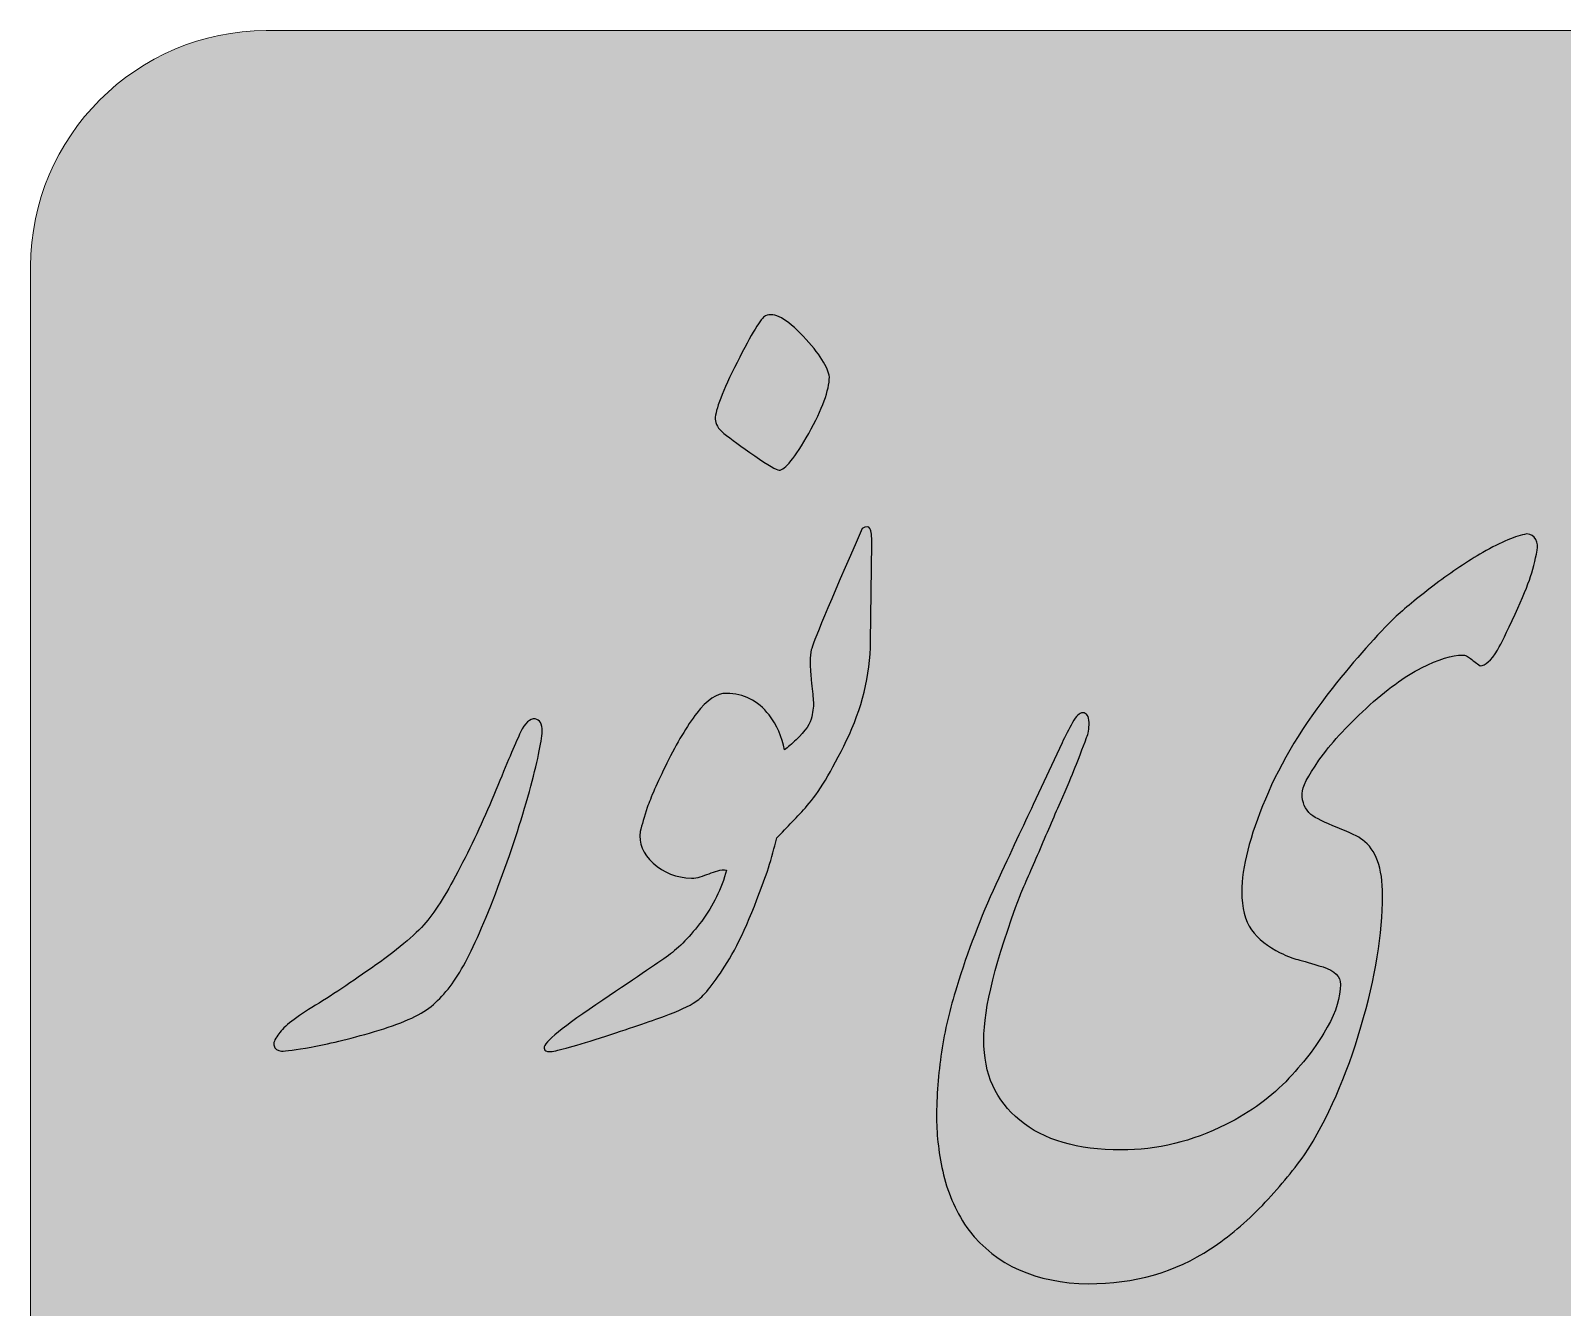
# Model space of a CAD drawing. Header units: millimetres. Extents: x -52.2 to -2.4, y -28.5 to 21.3.
# Drawn here: x -52.23 to -19.86, y -5.63 to 21.35 of the extents above; entities that cross this region are included whole.
import ezdxf

# ---------------------------------------------------------------- set-up
doc = ezdxf.new("R2010")
doc.units = ezdxf.units.MM
doc.header["$MEASUREMENT"] = 0
doc.layers.add('Layer 1', color=7, linetype='Continuous')

msp = doc.modelspace()

# ---------------------------------------------------------------- hatches: boundary and pattern name
at = {"layer": 'Layer 1', "true_color": 0xfff212}
h = msp.add_hatch(color=2, dxfattribs=at)
edge = h.paths.add_edge_path()
edge.add_spline(control_points=[(-47.2462, 21.3462), (-47.2462, 21.3462), (-7.406, 21.3462), (-7.406, 21.3462), (-4.667, 21.3462), (-2.4261, 19.1053), (-2.4261, 16.3663), (-2.4261, 16.3663), (-2.4261, -23.4739), (-2.4261, -23.4739), (-2.4261, -26.2129), (-4.667, -28.4538), (-7.406, -28.4538), (-7.406, -28.4538), (-47.2462, -28.4538), (-47.2462, -28.4538), (-49.9852, -28.4538), (-52.2261, -26.2129), (-52.2261, -23.4739), (-52.2261, -23.4739), (-52.2261, 16.3663), (-52.2261, 16.3663), (-52.2261, 19.1053), (-49.9852, 21.3462), (-47.2462, 21.3462)], knot_values=[0, 0, 0, 0, 0.125, 0.125, 0.125, 0.25, 0.25, 0.25, 0.375, 0.375, 0.375, 0.5, 0.5, 0.5, 0.625, 0.625, 0.625, 0.75, 0.75, 0.75, 0.875, 0.875, 0.875, 1, 1, 1, 1], degree=3, periodic=1)
at = {"layer": 'Layer 1', "true_color": 0x373435}
h = msp.add_hatch(color=250, dxfattribs=at)
edge = h.paths.add_edge_path()
edge.add_spline(control_points=[(-37.7617, 13.1381), (-37.7617, 13.3309), (-37.6072, 13.7291), (-37.3013, 14.3376), (-36.9928, 14.9495), (-36.7937, 15.2762), (-36.7015, 15.3207), (-36.5147, 15.4036), (-36.2503, 15.2609), (-35.9027, 14.8902), (-35.5584, 14.5219), (-35.3742, 14.2337), (-35.3506, 14.0258), (-35.3506, 13.7526), (-35.4963, 13.3578), (-35.7869, 12.838), (-36.0778, 12.3183), (-36.2858, 12.0603), (-36.4137, 12.0603), (-36.4642, 12.0603), (-36.6363, 12.1613), (-36.9272, 12.36), (-37.2154, 12.5589), (-37.4351, 12.7193), (-37.5774, 12.835), (-37.6994, 12.9391), (-37.7617, 13.0401), (-37.7617, 13.1381)], knot_values=[0, 0, 0, 0, 0.1111111, 0.1111111, 0.1111111, 0.2222222, 0.2222222, 0.2222222, 0.3333333, 0.3333333, 0.3333333, 0.4444444, 0.4444444, 0.4444444, 0.5555556, 0.5555556, 0.5555556, 0.6666667, 0.6666667, 0.6666667, 0.7777778, 0.7777778, 0.7777778, 0.8888889, 0.8888889, 0.8888889, 1, 1, 1, 1], degree=3, periodic=1)
h = msp.add_hatch(color=250, dxfattribs=at)
edge = h.paths.add_edge_path()
edge.add_spline(control_points=[(-36.7111, 3.4401), (-37.0141, 2.6), (-37.2961, 1.9793), (-37.5574, 1.5786), (-37.8158, 1.1775), (-38.0204, 0.9313), (-38.169, 0.8333), (-38.3175, 0.7381), (-38.5401, 0.6342), (-38.8343, 0.5243), (-39.131, 0.4145), (-39.5827, 0.2631), (-40.1882, 0.0669), (-40.7939, -0.1259), (-41.1503, -0.2239), (-41.2631, -0.2239), (-41.3313, -0.2239), (-41.3672, -0.2063), (-41.3672, -0.1705), (-41.4353, -0.0783), (-41.0763, 0.2335), (-40.2833, 0.7646), (-39.4905, 1.2962), (-38.9796, 1.6439), (-38.751, 1.8071), (-38.5225, 1.9733), (-38.2876, 2.217), (-38.0473, 2.5348), (-37.8066, 2.8555), (-37.6316, 3.2145), (-37.5217, 3.6127), (-37.584, 3.6185), (-37.6462, 3.6127), (-37.709, 3.5975), (-37.7683, 3.5798), (-37.8305, 3.5592), (-37.8899, 3.5352), (-37.9522, 3.5117), (-38.0145, 3.4906), (-38.0767, 3.4699), (-38.1425, 3.4493), (-38.2018, 3.4401), (-38.2612, 3.4401), (-38.5848, 3.4523), (-38.8549, 3.5562), (-39.0746, 3.7578), (-39.2914, 3.9569), (-39.3836, 4.1795), (-39.3478, 4.4232), (-39.3124, 4.5688), (-39.2619, 4.7381), (-39.1963, 4.9366), (-39.1281, 5.1328), (-38.9918, 5.4446), (-38.7838, 5.8722), (-38.573, 6.2969), (-38.3621, 6.65), (-38.1513, 6.9294), (-37.9404, 7.2055), (-37.7296, 7.3448), (-37.5217, 7.3448), (-37.1622, 7.3448), (-36.8626, 7.1938), (-36.6248, 6.8877), (-36.4571, 6.6737), (-36.3486, 6.4272), (-36.2994, 6.15), (-36.2246, 6.2071), (-36.1433, 6.2779), (-36.055, 6.3622), (-35.8559, 6.5523), (-35.7431, 6.7157), (-35.7225, 6.849), (-35.6926, 6.977), (-35.6808, 7.0928), (-35.6897, 7.1967), (-35.6985, 7.3006), (-35.7137, 7.4459), (-35.7313, 7.6301), (-35.746, 7.7252), (-35.7549, 7.8557), (-35.7549, 8.0219), (-35.7549, 8.1171), (-35.746, 8.1971), (-35.7313, 8.2657), (-35.7137, 8.3696), (-35.3571, 9.2248), (-34.6594, 10.8254), (-34.5732, 10.8759), (-34.5167, 10.8759), (-34.4932, 10.8254), (-34.4662, 10.7719), (-34.4514, 10.6679), (-34.4514, 10.5106), (-34.4514, 10.5106), (-34.4781, 8.4496), (-34.4781, 8.4496), (-34.4932, 7.7131), (-34.6653, 7.0124), (-34.9859, 6.3533), (-35.3066, 5.6913), (-35.5857, 5.2309), (-35.8176, 4.9725), (-36.0254, 4.7404), (-36.2404, 4.5135), (-36.4627, 4.289), (-36.48, 4.218), (-36.4991, 4.142), (-36.5209, 4.0608), (-36.5773, 3.8382), (-36.6429, 3.6303), (-36.7111, 3.4401)], knot_values=[0, 0, 0, 0, 0.027027, 0.027027, 0.027027, 0.0540541, 0.0540541, 0.0540541, 0.0810811, 0.0810811, 0.0810811, 0.1081081, 0.1081081, 0.1081081, 0.1351351, 0.1351351, 0.1351351, 0.1621622, 0.1621622, 0.1621622, 0.1891892, 0.1891892, 0.1891892, 0.2162162, 0.2162162, 0.2162162, 0.2432432, 0.2432432, 0.2432432, 0.2702703, 0.2702703, 0.2702703, 0.2972973, 0.2972973, 0.2972973, 0.3243243, 0.3243243, 0.3243243, 0.3513514, 0.3513514, 0.3513514, 0.3783784, 0.3783784, 0.3783784, 0.4054054, 0.4054054, 0.4054054, 0.4324324, 0.4324324, 0.4324324, 0.4594595, 0.4594595, 0.4594595, 0.4864865, 0.4864865, 0.4864865, 0.5135135, 0.5135135, 0.5135135, 0.5405405, 0.5405405, 0.5405405, 0.5675676, 0.5675676, 0.5675676, 0.5945946, 0.5945946, 0.5945946, 0.6216216, 0.6216216, 0.6216216, 0.6486486, 0.6486486, 0.6486486, 0.6756757, 0.6756757, 0.6756757, 0.7027027, 0.7027027, 0.7027027, 0.7297297, 0.7297297, 0.7297297, 0.7567568, 0.7567568, 0.7567568, 0.7837838, 0.7837838, 0.7837838, 0.8108108, 0.8108108, 0.8108108, 0.8378378, 0.8378378, 0.8378378, 0.8648649, 0.8648649, 0.8648649, 0.8918919, 0.8918919, 0.8918919, 0.9189189, 0.9189189, 0.9189189, 0.9459459, 0.9459459, 0.9459459, 0.972973, 0.972973, 0.972973, 1, 1, 1, 1], degree=3, periodic=1)
h = msp.add_hatch(color=250, dxfattribs=at)
edge = h.paths.add_edge_path()
edge.add_spline(control_points=[(-20.3973, 10.3709), (-20.433, 10.1511), (-20.4865, 9.9403), (-20.5605, 9.7383), (-20.6317, 9.5333), (-20.7537, 9.2484), (-20.9259, 8.8831), (-21.095, 8.5178), (-21.1989, 8.3103), (-21.2343, 8.2568), (-21.3711, 8.0367), (-21.4927, 7.9268), (-21.5997, 7.9268), (-21.6741, 7.9804), (-21.7423, 8.0308), (-21.8017, 8.0784), (-21.8639, 8.1288), (-21.9204, 8.1529), (-21.9738, 8.1529), (-22.1935, 8.1529), (-22.4818, 8.0636), (-22.8378, 7.8826), (-23.1943, 7.7043), (-23.5861, 7.4192), (-24.0108, 7.0274), (-24.4354, 6.6353), (-24.7683, 6.2699), (-25.0057, 5.9315), (-25.243, 5.5902), (-25.3622, 5.3584), (-25.3622, 5.2309), (-25.3622, 5.0406), (-25.2995, 4.8925), (-25.1777, 4.7885), (-25.0739, 4.7052), (-24.887, 4.6129), (-24.6197, 4.5091), (-24.3495, 4.4055), (-24.1711, 4.3162), (-24.0852, 4.2481), (-23.8033, 4.049), (-23.6606, 3.6602), (-23.6606, 3.0723), (-23.6606, 2.2675), (-23.8121, 1.3437), (-24.1177, 0.3017), (-24.4207, -0.7378), (-24.8184, -1.6436), (-25.3117, -2.4065), (-25.5667, -2.7597), (-25.8638, -3.116), (-26.2022, -3.4726), (-26.5439, -3.8286), (-26.9063, -4.1346), (-27.2952, -4.39), (-28.0435, -4.8829), (-28.9045, -5.1295), (-29.8784, -5.1295), (-30.9832, -5.1114), (-31.8232, -4.7372), (-32.3994, -4.0071), (-32.6607, -3.6359), (-32.8387, -3.2437), (-32.9368, -2.8253), (-33.0348, -2.4065), (-33.0853, -2.0114), (-33.0853, -1.6342), (-33.0853, -1.1561), (-33.0496, -0.6903), (-32.9815, -0.2328), (-32.9103, 0.2243), (-32.8034, 0.6847), (-32.6577, 1.1421), (-32.4293, 1.8905), (-32.1532, 2.6118), (-31.8324, 3.3096), (-31.5088, 4.0044), (-31.2474, 4.5659), (-31.0425, 4.9964), (-31.0425, 4.9964), (-30.4335, 6.2998), (-30.4335, 6.2998), (-30.3653, 6.4454), (-30.2913, 6.5877), (-30.2138, 6.7274), (-30.1338, 6.8671), (-30.0628, 6.9353), (-30, 6.9353), (-29.9142, 6.9353), (-29.8666, 6.8671), (-29.8636, 6.7274), (-29.8607, 6.5877), (-29.8784, 6.4837), (-29.9142, 6.4127), (-30.006, 6.163), (-30.0863, 5.9551), (-30.1574, 5.7831), (-30.226, 5.6108), (-30.3296, 5.3643), (-30.4693, 5.0436), (-30.609, 4.7228), (-30.7605, 4.3728), (-30.9209, 3.9986), (-31.0842, 3.6245), (-31.2176, 3.3155), (-31.3215, 3.0723), (-31.8324, 1.7149), (-32.0875, 0.6994), (-32.0875, 0.0197), (-32.0875, -0.6932), (-31.8354, -1.2601), (-31.3274, -1.6759), (-30.8229, -2.0947), (-30.1069, -2.3026), (-29.1865, -2.3026), (-28.4235, -2.3026), (-27.687, -2.1245), (-26.9745, -1.7651), (-26.44, -1.4979), (-25.9976, -1.1713), (-25.6411, -0.7884), (-25.2847, -0.4079), (-25.0145, -0.046), (-24.8306, 0.29), (-24.6433, 0.6253), (-24.5511, 0.9283), (-24.5511, 1.1957), (-24.5511, 1.3619), (-24.6732, 1.4864), (-24.9194, 1.5635), (-25.1631, 1.6409), (-25.3411, 1.6943), (-25.451, 1.7209), (-25.5608, 1.7478), (-25.6858, 1.7954), (-25.8221, 1.8635), (-26.0894, 1.991), (-26.2913, 2.1543), (-26.4282, 2.3505), (-26.5674, 2.5495), (-26.6357, 2.8139), (-26.6357, 3.1522), (-26.6357, 3.669), (-26.4694, 4.3223), (-26.137, 5.1122), (-25.8045, 5.9051), (-25.3352, 6.6828), (-24.7267, 7.4488), (-24.2304, 8.0755), (-23.7793, 8.5834), (-23.3723, 8.9723), (-23.1526, 9.1743), (-22.8736, 9.4028), (-22.5352, 9.6583), (-22.1935, 9.9133), (-21.8639, 10.1334), (-21.5462, 10.3204), (-21.1514, 10.5458), (-20.8425, 10.6768), (-20.6169, 10.7121), (-20.5218, 10.7121), (-20.4595, 10.6709), (-20.4237, 10.5934), (-20.3883, 10.5164), (-20.3795, 10.442), (-20.3973, 10.3709)], knot_values=[0, 0, 0, 0, 0.0181818, 0.0181818, 0.0181818, 0.0363636, 0.0363636, 0.0363636, 0.0545455, 0.0545455, 0.0545455, 0.0727273, 0.0727273, 0.0727273, 0.0909091, 0.0909091, 0.0909091, 0.1090909, 0.1090909, 0.1090909, 0.1272727, 0.1272727, 0.1272727, 0.1454545, 0.1454545, 0.1454545, 0.1636364, 0.1636364, 0.1636364, 0.1818182, 0.1818182, 0.1818182, 0.2, 0.2, 0.2, 0.2181818, 0.2181818, 0.2181818, 0.2363636, 0.2363636, 0.2363636, 0.2545455, 0.2545455, 0.2545455, 0.2727273, 0.2727273, 0.2727273, 0.2909091, 0.2909091, 0.2909091, 0.3090909, 0.3090909, 0.3090909, 0.3272727, 0.3272727, 0.3272727, 0.3454545, 0.3454545, 0.3454545, 0.3636364, 0.3636364, 0.3636364, 0.3818182, 0.3818182, 0.3818182, 0.4, 0.4, 0.4, 0.4181818, 0.4181818, 0.4181818, 0.4363636, 0.4363636, 0.4363636, 0.4545455, 0.4545455, 0.4545455, 0.4727273, 0.4727273, 0.4727273, 0.4909091, 0.4909091, 0.4909091, 0.5090909, 0.5090909, 0.5090909, 0.5272727, 0.5272727, 0.5272727, 0.5454545, 0.5454545, 0.5454545, 0.5636364, 0.5636364, 0.5636364, 0.5818182, 0.5818182, 0.5818182, 0.6, 0.6, 0.6, 0.6181818, 0.6181818, 0.6181818, 0.6363636, 0.6363636, 0.6363636, 0.6545455, 0.6545455, 0.6545455, 0.6727273, 0.6727273, 0.6727273, 0.6909091, 0.6909091, 0.6909091, 0.7090909, 0.7090909, 0.7090909, 0.7272727, 0.7272727, 0.7272727, 0.7454545, 0.7454545, 0.7454545, 0.7636364, 0.7636364, 0.7636364, 0.7818182, 0.7818182, 0.7818182, 0.8, 0.8, 0.8, 0.8181818, 0.8181818, 0.8181818, 0.8363636, 0.8363636, 0.8363636, 0.8545455, 0.8545455, 0.8545455, 0.8727273, 0.8727273, 0.8727273, 0.8909091, 0.8909091, 0.8909091, 0.9090909, 0.9090909, 0.9090909, 0.9272727, 0.9272727, 0.9272727, 0.9454545, 0.9454545, 0.9454545, 0.9636364, 0.9636364, 0.9636364, 0.9818182, 0.9818182, 0.9818182, 1, 1, 1, 1], degree=3, periodic=1)
h = msp.add_hatch(color=250, dxfattribs=at)
edge = h.paths.add_edge_path()
edge.add_spline(control_points=[(-41.4176, 6.5431), (-41.4298, 6.3117), (-41.5215, 5.8869), (-41.6882, 5.2696), (-41.8575, 4.6517), (-42.08, 3.978), (-42.3531, 3.2473), (-42.6292, 2.5167), (-42.8729, 1.9645), (-43.0808, 1.5904), (-43.2884, 1.2163), (-43.5172, 0.9313), (-43.7634, 0.7323), (-44.0101, 0.5361), (-44.4108, 0.3581), (-44.9633, 0.1978), (-45.5185, 0.0375), (-45.9608, -0.0695), (-46.2966, -0.1288), (-46.6291, -0.1853), (-46.84, -0.2151), (-46.9258, -0.2151), (-47.0121, -0.2033), (-47.0656, -0.1676), (-47.0831, -0.1052), (-47.1013, -0.046), (-47.0744, 0.0315), (-47.0032, 0.1233), (-46.9111, 0.2748), (-46.6707, 0.4679), (-46.2815, 0.7083), (-45.8926, 0.946), (-45.4414, 1.2457), (-44.9305, 1.6081), (-44.4171, 1.9704), (-44.0517, 2.2852), (-43.8321, 2.5554), (-43.6154, 2.8256), (-43.3716, 3.2296), (-43.0985, 3.7701), (-42.8254, 4.3074), (-42.5787, 4.8508), (-42.3531, 5.4), (-42.1305, 5.9493), (-41.9702, 6.3234), (-41.8751, 6.5224), (-41.78, 6.7215), (-41.676, 6.8167), (-41.5661, 6.8045), (-41.4681, 6.7868), (-41.4176, 6.7005), (-41.4176, 6.5431)], knot_values=[0, 0, 0, 0, 0.0588235, 0.0588235, 0.0588235, 0.1176471, 0.1176471, 0.1176471, 0.1764706, 0.1764706, 0.1764706, 0.2352941, 0.2352941, 0.2352941, 0.2941176, 0.2941176, 0.2941176, 0.3529412, 0.3529412, 0.3529412, 0.4117647, 0.4117647, 0.4117647, 0.4705882, 0.4705882, 0.4705882, 0.5294118, 0.5294118, 0.5294118, 0.5882353, 0.5882353, 0.5882353, 0.6470588, 0.6470588, 0.6470588, 0.7058824, 0.7058824, 0.7058824, 0.7647059, 0.7647059, 0.7647059, 0.8235294, 0.8235294, 0.8235294, 0.8823529, 0.8823529, 0.8823529, 0.9411765, 0.9411765, 0.9411765, 1, 1, 1, 1], degree=3, periodic=1)

# ---------------------------------------------------------------- linework, layer by layer
at = {"layer": 'Layer 1', "color": 250, "lineweight": 18}
msp.add_open_spline([(-47.2462, 21.3462), (-47.2462, 21.3462), (-7.406, 21.3462), (-7.406, 21.3462), (-4.667, 21.3462), (-2.4261, 19.1053), (-2.4261, 16.3663), (-2.4261, 16.3663), (-2.4261, -23.4739), (-2.4261, -23.4739), (-2.4261, -26.2129), (-4.667, -28.4538), (-7.406, -28.4538), (-7.406, -28.4538), (-47.2462, -28.4538), (-47.2462, -28.4538), (-49.9852, -28.4538), (-52.2261, -26.2129), (-52.2261, -23.4739), (-52.2261, -23.4739), (-52.2261, 16.3663), (-52.2261, 16.3663), (-52.2261, 19.1053), (-49.9852, 21.3462), (-47.2462, 21.3462)], degree=3, knots=[0, 0, 0, 0, 0.125, 0.125, 0.125, 0.25, 0.25, 0.25, 0.375, 0.375, 0.375, 0.5, 0.5, 0.5, 0.625, 0.625, 0.625, 0.75, 0.75, 0.75, 0.875, 0.875, 0.875, 1, 1, 1, 1], dxfattribs=at)
at = {"layer": 'Layer 1', "color": 250}
for points, knots in [([(-37.7617, 13.1381), (-37.7617, 13.3309), (-37.6072, 13.7291), (-37.3013, 14.3376), (-36.9928, 14.9495), (-36.7937, 15.2762), (-36.7015, 15.3207), (-36.5147, 15.4036), (-36.2503, 15.2609), (-35.9027, 14.8902), (-35.5584, 14.5219), (-35.3742, 14.2337), (-35.3506, 14.0258), (-35.3506, 13.7526), (-35.4963, 13.3578), (-35.7869, 12.838), (-36.0778, 12.3183), (-36.2858, 12.0603), (-36.4137, 12.0603), (-36.4642, 12.0603), (-36.6363, 12.1613), (-36.9272, 12.36), (-37.2154, 12.5589), (-37.4351, 12.7193), (-37.5774, 12.835), (-37.6994, 12.9391), (-37.7617, 13.0401), (-37.7617, 13.1381)], [0, 0, 0, 0, 0.1111111, 0.1111111, 0.1111111, 0.2222222, 0.2222222, 0.2222222, 0.3333333, 0.3333333, 0.3333333, 0.4444444, 0.4444444, 0.4444444, 0.5555556, 0.5555556, 0.5555556, 0.6666667, 0.6666667, 0.6666667, 0.7777778, 0.7777778, 0.7777778, 0.8888889, 0.8888889, 0.8888889, 1, 1, 1, 1]), ([(-36.7111, 3.4401), (-37.0141, 2.6), (-37.2961, 1.9793), (-37.5574, 1.5786), (-37.8158, 1.1775), (-38.0204, 0.9313), (-38.169, 0.8333), (-38.3175, 0.7381), (-38.5401, 0.6342), (-38.8343, 0.5243), (-39.131, 0.4145), (-39.5827, 0.2631), (-40.1882, 0.0669), (-40.7939, -0.1259), (-41.1503, -0.2239), (-41.2631, -0.2239), (-41.3313, -0.2239), (-41.3672, -0.2063), (-41.3672, -0.1705), (-41.4353, -0.0783), (-41.0763, 0.2335), (-40.2833, 0.7646), (-39.4905, 1.2962), (-38.9796, 1.6439), (-38.751, 1.8071), (-38.5225, 1.9733), (-38.2876, 2.217), (-38.0473, 2.5348), (-37.8066, 2.8555), (-37.6316, 3.2145), (-37.5217, 3.6127), (-37.584, 3.6185), (-37.6462, 3.6127), (-37.709, 3.5975), (-37.7683, 3.5798), (-37.8305, 3.5592), (-37.8899, 3.5352), (-37.9522, 3.5117), (-38.0145, 3.4906), (-38.0767, 3.4699), (-38.1425, 3.4493), (-38.2018, 3.4401), (-38.2612, 3.4401), (-38.5848, 3.4523), (-38.8549, 3.5562), (-39.0746, 3.7578), (-39.2914, 3.9569), (-39.3836, 4.1795), (-39.3478, 4.4232), (-39.3124, 4.5688), (-39.2619, 4.7381), (-39.1963, 4.9366), (-39.1281, 5.1328), (-38.9918, 5.4446), (-38.7838, 5.8722), (-38.573, 6.2969), (-38.3621, 6.65), (-38.1513, 6.9294), (-37.9404, 7.2055), (-37.7296, 7.3448), (-37.5217, 7.3448), (-37.1622, 7.3448), (-36.8626, 7.1938), (-36.6248, 6.8877), (-36.4571, 6.6737), (-36.3486, 6.4272), (-36.2994, 6.15), (-36.2246, 6.2071), (-36.1433, 6.2779), (-36.055, 6.3622), (-35.8559, 6.5523), (-35.7431, 6.7157), (-35.7225, 6.849), (-35.6926, 6.977), (-35.6808, 7.0928), (-35.6897, 7.1967), (-35.6985, 7.3006), (-35.7137, 7.4459), (-35.7313, 7.6301), (-35.746, 7.7252), (-35.7549, 7.8557), (-35.7549, 8.0219), (-35.7549, 8.1171), (-35.746, 8.1971), (-35.7313, 8.2657), (-35.7137, 8.3696), (-35.3571, 9.2248), (-34.6594, 10.8254), (-34.5732, 10.8759), (-34.5167, 10.8759), (-34.4932, 10.8254), (-34.4662, 10.7719), (-34.4514, 10.6679), (-34.4514, 10.5106), (-34.4514, 10.5106), (-34.4781, 8.4496), (-34.4781, 8.4496), (-34.4932, 7.7131), (-34.6653, 7.0124), (-34.9859, 6.3533), (-35.3066, 5.6913), (-35.5857, 5.2309), (-35.8176, 4.9725), (-36.0254, 4.7404), (-36.2404, 4.5135), (-36.4627, 4.289), (-36.48, 4.218), (-36.4991, 4.142), (-36.5209, 4.0608), (-36.5773, 3.8382), (-36.6429, 3.6303), (-36.7111, 3.4401)], [0, 0, 0, 0, 0.027027, 0.027027, 0.027027, 0.0540541, 0.0540541, 0.0540541, 0.0810811, 0.0810811, 0.0810811, 0.1081081, 0.1081081, 0.1081081, 0.1351351, 0.1351351, 0.1351351, 0.1621622, 0.1621622, 0.1621622, 0.1891892, 0.1891892, 0.1891892, 0.2162162, 0.2162162, 0.2162162, 0.2432432, 0.2432432, 0.2432432, 0.2702703, 0.2702703, 0.2702703, 0.2972973, 0.2972973, 0.2972973, 0.3243243, 0.3243243, 0.3243243, 0.3513514, 0.3513514, 0.3513514, 0.3783784, 0.3783784, 0.3783784, 0.4054054, 0.4054054, 0.4054054, 0.4324324, 0.4324324, 0.4324324, 0.4594595, 0.4594595, 0.4594595, 0.4864865, 0.4864865, 0.4864865, 0.5135135, 0.5135135, 0.5135135, 0.5405405, 0.5405405, 0.5405405, 0.5675676, 0.5675676, 0.5675676, 0.5945946, 0.5945946, 0.5945946, 0.6216216, 0.6216216, 0.6216216, 0.6486486, 0.6486486, 0.6486486, 0.6756757, 0.6756757, 0.6756757, 0.7027027, 0.7027027, 0.7027027, 0.7297297, 0.7297297, 0.7297297, 0.7567568, 0.7567568, 0.7567568, 0.7837838, 0.7837838, 0.7837838, 0.8108108, 0.8108108, 0.8108108, 0.8378378, 0.8378378, 0.8378378, 0.8648649, 0.8648649, 0.8648649, 0.8918919, 0.8918919, 0.8918919, 0.9189189, 0.9189189, 0.9189189, 0.9459459, 0.9459459, 0.9459459, 0.972973, 0.972973, 0.972973, 1, 1, 1, 1]), ([(-20.3973, 10.3709), (-20.433, 10.1511), (-20.4865, 9.9403), (-20.5605, 9.7383), (-20.6317, 9.5333), (-20.7537, 9.2484), (-20.9259, 8.8831), (-21.095, 8.5178), (-21.1989, 8.3103), (-21.2343, 8.2568), (-21.3711, 8.0367), (-21.4927, 7.9268), (-21.5997, 7.9268), (-21.6741, 7.9804), (-21.7423, 8.0308), (-21.8017, 8.0784), (-21.8639, 8.1288), (-21.9204, 8.1529), (-21.9738, 8.1529), (-22.1935, 8.1529), (-22.4818, 8.0636), (-22.8378, 7.8826), (-23.1943, 7.7043), (-23.5861, 7.4192), (-24.0108, 7.0274), (-24.4354, 6.6353), (-24.7683, 6.2699), (-25.0057, 5.9315), (-25.243, 5.5902), (-25.3622, 5.3584), (-25.3622, 5.2309), (-25.3622, 5.0406), (-25.2995, 4.8925), (-25.1777, 4.7885), (-25.0739, 4.7052), (-24.887, 4.6129), (-24.6197, 4.5091), (-24.3495, 4.4055), (-24.1711, 4.3162), (-24.0852, 4.2481), (-23.8033, 4.049), (-23.6606, 3.6602), (-23.6606, 3.0723), (-23.6606, 2.2675), (-23.8121, 1.3437), (-24.1177, 0.3017), (-24.4207, -0.7378), (-24.8184, -1.6436), (-25.3117, -2.4065), (-25.5667, -2.7597), (-25.8638, -3.116), (-26.2022, -3.4726), (-26.5439, -3.8286), (-26.9063, -4.1346), (-27.2952, -4.39), (-28.0435, -4.8829), (-28.9045, -5.1295), (-29.8784, -5.1295), (-30.9832, -5.1114), (-31.8232, -4.7372), (-32.3994, -4.0071), (-32.6607, -3.6359), (-32.8387, -3.2437), (-32.9368, -2.8253), (-33.0348, -2.4065), (-33.0853, -2.0114), (-33.0853, -1.6342), (-33.0853, -1.1561), (-33.0496, -0.6903), (-32.9815, -0.2328), (-32.9103, 0.2243), (-32.8034, 0.6847), (-32.6577, 1.1421), (-32.4293, 1.8905), (-32.1532, 2.6118), (-31.8324, 3.3096), (-31.5088, 4.0044), (-31.2474, 4.5659), (-31.0425, 4.9964), (-31.0425, 4.9964), (-30.4335, 6.2998), (-30.4335, 6.2998), (-30.3653, 6.4454), (-30.2913, 6.5877), (-30.2138, 6.7274), (-30.1338, 6.8671), (-30.0628, 6.9353), (-30, 6.9353), (-29.9142, 6.9353), (-29.8666, 6.8671), (-29.8636, 6.7274), (-29.8607, 6.5877), (-29.8784, 6.4837), (-29.9142, 6.4127), (-30.006, 6.163), (-30.0863, 5.9551), (-30.1574, 5.7831), (-30.226, 5.6108), (-30.3296, 5.3643), (-30.4693, 5.0436), (-30.609, 4.7228), (-30.7605, 4.3728), (-30.9209, 3.9986), (-31.0842, 3.6245), (-31.2176, 3.3155), (-31.3215, 3.0723), (-31.8324, 1.7149), (-32.0875, 0.6994), (-32.0875, 0.0197), (-32.0875, -0.6932), (-31.8354, -1.2601), (-31.3274, -1.6759), (-30.8229, -2.0947), (-30.1069, -2.3026), (-29.1865, -2.3026), (-28.4235, -2.3026), (-27.687, -2.1245), (-26.9745, -1.7651), (-26.44, -1.4979), (-25.9976, -1.1713), (-25.6411, -0.7884), (-25.2847, -0.4079), (-25.0145, -0.046), (-24.8306, 0.29), (-24.6433, 0.6253), (-24.5511, 0.9283), (-24.5511, 1.1957), (-24.5511, 1.3619), (-24.6732, 1.4864), (-24.9194, 1.5635), (-25.1631, 1.6409), (-25.3411, 1.6943), (-25.451, 1.7209), (-25.5608, 1.7478), (-25.6858, 1.7954), (-25.8221, 1.8635), (-26.0894, 1.991), (-26.2913, 2.1543), (-26.4282, 2.3505), (-26.5674, 2.5495), (-26.6357, 2.8139), (-26.6357, 3.1522), (-26.6357, 3.669), (-26.4694, 4.3223), (-26.137, 5.1122), (-25.8045, 5.9051), (-25.3352, 6.6828), (-24.7267, 7.4488), (-24.2304, 8.0755), (-23.7793, 8.5834), (-23.3723, 8.9723), (-23.1526, 9.1743), (-22.8736, 9.4028), (-22.5352, 9.6583), (-22.1935, 9.9133), (-21.8639, 10.1334), (-21.5462, 10.3204), (-21.1514, 10.5458), (-20.8425, 10.6768), (-20.6169, 10.7121), (-20.5218, 10.7121), (-20.4595, 10.6709), (-20.4237, 10.5934), (-20.3883, 10.5164), (-20.3795, 10.442), (-20.3973, 10.3709)], [0, 0, 0, 0, 0.0181818, 0.0181818, 0.0181818, 0.0363636, 0.0363636, 0.0363636, 0.0545455, 0.0545455, 0.0545455, 0.0727273, 0.0727273, 0.0727273, 0.0909091, 0.0909091, 0.0909091, 0.1090909, 0.1090909, 0.1090909, 0.1272727, 0.1272727, 0.1272727, 0.1454545, 0.1454545, 0.1454545, 0.1636364, 0.1636364, 0.1636364, 0.1818182, 0.1818182, 0.1818182, 0.2, 0.2, 0.2, 0.2181818, 0.2181818, 0.2181818, 0.2363636, 0.2363636, 0.2363636, 0.2545455, 0.2545455, 0.2545455, 0.2727273, 0.2727273, 0.2727273, 0.2909091, 0.2909091, 0.2909091, 0.3090909, 0.3090909, 0.3090909, 0.3272727, 0.3272727, 0.3272727, 0.3454545, 0.3454545, 0.3454545, 0.3636364, 0.3636364, 0.3636364, 0.3818182, 0.3818182, 0.3818182, 0.4, 0.4, 0.4, 0.4181818, 0.4181818, 0.4181818, 0.4363636, 0.4363636, 0.4363636, 0.4545455, 0.4545455, 0.4545455, 0.4727273, 0.4727273, 0.4727273, 0.4909091, 0.4909091, 0.4909091, 0.5090909, 0.5090909, 0.5090909, 0.5272727, 0.5272727, 0.5272727, 0.5454545, 0.5454545, 0.5454545, 0.5636364, 0.5636364, 0.5636364, 0.5818182, 0.5818182, 0.5818182, 0.6, 0.6, 0.6, 0.6181818, 0.6181818, 0.6181818, 0.6363636, 0.6363636, 0.6363636, 0.6545455, 0.6545455, 0.6545455, 0.6727273, 0.6727273, 0.6727273, 0.6909091, 0.6909091, 0.6909091, 0.7090909, 0.7090909, 0.7090909, 0.7272727, 0.7272727, 0.7272727, 0.7454545, 0.7454545, 0.7454545, 0.7636364, 0.7636364, 0.7636364, 0.7818182, 0.7818182, 0.7818182, 0.8, 0.8, 0.8, 0.8181818, 0.8181818, 0.8181818, 0.8363636, 0.8363636, 0.8363636, 0.8545455, 0.8545455, 0.8545455, 0.8727273, 0.8727273, 0.8727273, 0.8909091, 0.8909091, 0.8909091, 0.9090909, 0.9090909, 0.9090909, 0.9272727, 0.9272727, 0.9272727, 0.9454545, 0.9454545, 0.9454545, 0.9636364, 0.9636364, 0.9636364, 0.9818182, 0.9818182, 0.9818182, 1, 1, 1, 1]), ([(-41.4176, 6.5431), (-41.4298, 6.3117), (-41.5215, 5.8869), (-41.6882, 5.2696), (-41.8575, 4.6517), (-42.08, 3.978), (-42.3531, 3.2473), (-42.6292, 2.5167), (-42.8729, 1.9645), (-43.0808, 1.5904), (-43.2884, 1.2163), (-43.5172, 0.9313), (-43.7634, 0.7323), (-44.0101, 0.5361), (-44.4108, 0.3581), (-44.9633, 0.1978), (-45.5185, 0.0375), (-45.9608, -0.0695), (-46.2966, -0.1288), (-46.6291, -0.1853), (-46.84, -0.2151), (-46.9258, -0.2151), (-47.0121, -0.2033), (-47.0656, -0.1676), (-47.0831, -0.1052), (-47.1013, -0.046), (-47.0744, 0.0315), (-47.0032, 0.1233), (-46.9111, 0.2748), (-46.6707, 0.4679), (-46.2815, 0.7083), (-45.8926, 0.946), (-45.4414, 1.2457), (-44.9305, 1.6081), (-44.4171, 1.9704), (-44.0517, 2.2852), (-43.8321, 2.5554), (-43.6154, 2.8256), (-43.3716, 3.2296), (-43.0985, 3.7701), (-42.8254, 4.3074), (-42.5787, 4.8508), (-42.3531, 5.4), (-42.1305, 5.9493), (-41.9702, 6.3234), (-41.8751, 6.5224), (-41.78, 6.7215), (-41.676, 6.8167), (-41.5661, 6.8045), (-41.4681, 6.7868), (-41.4176, 6.7005), (-41.4176, 6.5431)], [0, 0, 0, 0, 0.0588235, 0.0588235, 0.0588235, 0.1176471, 0.1176471, 0.1176471, 0.1764706, 0.1764706, 0.1764706, 0.2352941, 0.2352941, 0.2352941, 0.2941176, 0.2941176, 0.2941176, 0.3529412, 0.3529412, 0.3529412, 0.4117647, 0.4117647, 0.4117647, 0.4705882, 0.4705882, 0.4705882, 0.5294118, 0.5294118, 0.5294118, 0.5882353, 0.5882353, 0.5882353, 0.6470588, 0.6470588, 0.6470588, 0.7058824, 0.7058824, 0.7058824, 0.7647059, 0.7647059, 0.7647059, 0.8235294, 0.8235294, 0.8235294, 0.8823529, 0.8823529, 0.8823529, 0.9411765, 0.9411765, 0.9411765, 1, 1, 1, 1])]:
    msp.add_open_spline(points, degree=3, knots=knots, dxfattribs=at)

doc.saveas('drawing.dxf')
